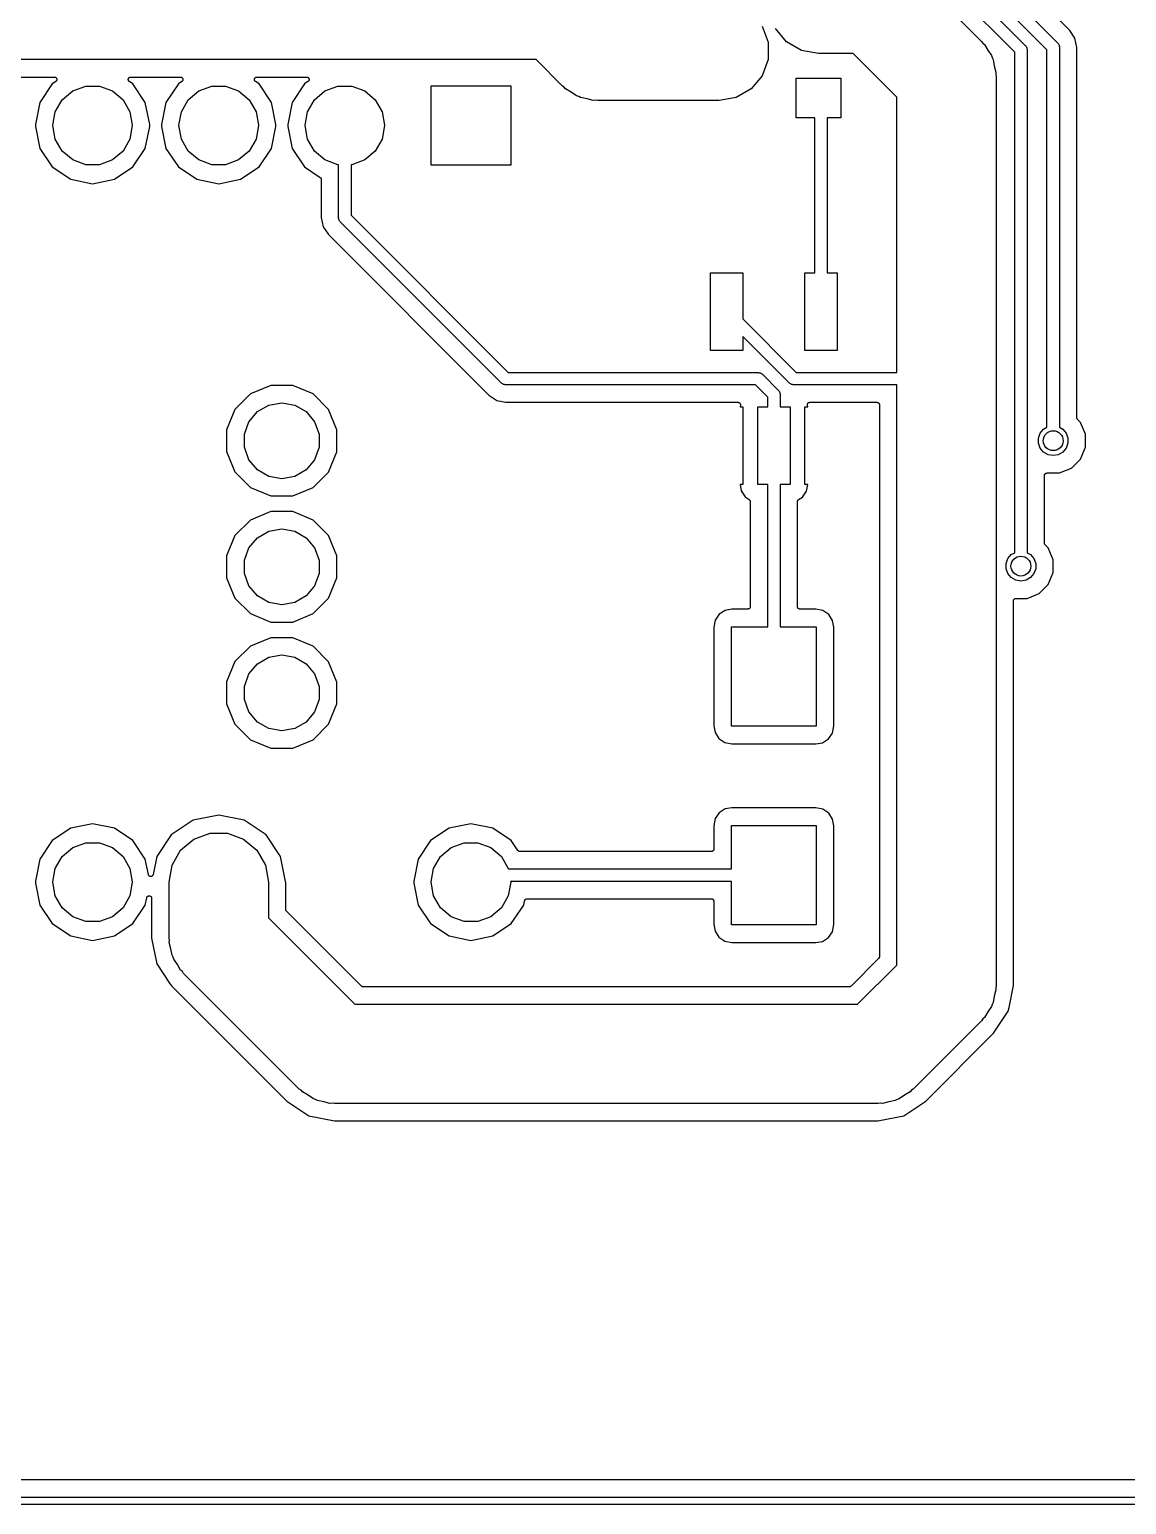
# Model space of a CAD drawing. Extents: x 85 to 212, y -151 to -91.
# Drawn here: x 126.41 to 148.5, y -150.78 to -121.07 of the extents above; entities that cross this region are included whole.
import ezdxf

# ---------------------------------------------------------------- set-up
doc = ezdxf.new("R2010")
doc.units = 0
doc.header["$MEASUREMENT"] = 0
doc.layers.add('BLACK', color=7, linetype='CONTINUOUS')

msp = doc.modelspace()

# ---------------------------------------------------------------- linework, layer by layer
at = {"layer": 'Black'}
for p, q in [((144.288, -118.512), (147.113, -121.337)), ((147.357, -121.086), (144.539, -118.268)), ((146.9, -121.477), (144.148, -118.725)), ((144.088, -119.012), (146.463, -121.387)), ((146.25, -121.527), (143.948, -119.225)), ((144.117, -119.843), (145.582, -121.308)), ((141.166, -121), (141.285, -121.326)), ((141.657, -121.316), (141.434, -121.05)), ((147.463, -121.244), (147.357, -121.086)), ((141.285, -121.326), (141.285, -121.674)), ((141.958, -121.49), (141.657, -121.316)), ((142.3, -121.55), (141.958, -121.49)), ((145.582, -121.308), (145.607, -121.344)), ((145.607, -121.344), (145.641, -121.372)), ((145.641, -121.372), (145.706, -121.485)), ((145.706, -121.485), (145.781, -121.592)), ((146.463, -121.387), (146.467, -121.391)), ((146.467, -121.391), (146.471, -121.395)), ((146.471, -121.395), (146.479, -121.409)), ((146.479, -121.409), (146.488, -121.422)), ((146.488, -121.422), (146.49, -121.427)), ((146.49, -121.427), (146.492, -121.432)), ((146.492, -121.432), (146.495, -121.448)), ((146.495, -121.448), (146.5, -121.464)), ((146.5, -121.464), (146.499, -121.47)), ((146.499, -121.47), (146.5, -121.475)), ((146.5, -121.475), (146.5, -131.451)), ((146.9, -128.926), (146.9, -121.477)), ((147.113, -121.337), (147.117, -121.341)), ((147.117, -121.341), (147.121, -121.345)), ((147.121, -121.345), (147.129, -121.359)), ((147.129, -121.359), (147.138, -121.372)), ((147.138, -121.372), (147.14, -121.377)), ((147.14, -121.377), (147.142, -121.382)), ((147.142, -121.382), (147.145, -121.398)), ((147.145, -121.398), (147.15, -121.414)), ((147.15, -121.414), (147.149, -121.42)), ((147.149, -121.42), (147.15, -121.425)), ((147.15, -121.425), (147.15, -128.926)), ((147.5, -121.43), (147.463, -121.244)), ((147.5, -128.885), (147.5, -121.43)), ((136.611, -121.675), (125.175, -121.675)), ((137.143, -122.207), (136.611, -121.675)), ((141.285, -121.674), (141.166, -122)), ((142.996, -121.55), (142.3, -121.55)), ((143.875, -122.429), (142.996, -121.55)), ((145.781, -121.592), (145.793, -121.635)), ((145.793, -121.635), (145.815, -121.673)), ((145.815, -121.673), (145.837, -121.802)), ((146.25, -131.451), (146.25, -121.527)), ((125.909, -122.025), (126.911, -122.025)), ((126.911, -122.025), (126.913, -122.025)), ((126.913, -122.025), (126.916, -122.025)), ((126.916, -122.025), (126.922, -122.027)), ((126.922, -122.027), (126.928, -122.028)), ((126.928, -122.028), (126.93, -122.029)), ((126.93, -122.029), (126.933, -122.03)), ((126.933, -122.03), (126.938, -122.034)), ((126.938, -122.034), (126.943, -122.037)), ((126.943, -122.037), (126.945, -122.039)), ((126.945, -122.039), (126.947, -122.04)), ((126.947, -122.04), (126.95, -122.045)), ((126.95, -122.045), (126.954, -122.05)), ((126.954, -122.05), (126.955, -122.053)), ((126.956, -122.094), (126.954, -122.1)), ((126.955, -122.053), (126.956, -122.055)), ((126.956, -122.055), (126.958, -122.061)), ((126.959, -122.089), (126.956, -122.094)), ((126.958, -122.061), (126.96, -122.066)), ((126.96, -122.084), (126.959, -122.086)), ((126.959, -122.086), (126.959, -122.089)), ((126.96, -122.066), (126.96, -122.069)), ((126.96, -122.069), (126.961, -122.072)), ((126.961, -122.072), (126.96, -122.078)), ((126.96, -122.078), (126.96, -122.084)), ((128.399, -122.072), (128.4, -122.069)), ((128.4, -122.078), (128.399, -122.072)), ((128.4, -122.066), (128.402, -122.061)), ((128.4, -122.069), (128.4, -122.066)), ((128.4, -122.084), (128.4, -122.078)), ((128.401, -122.086), (128.4, -122.084)), ((128.401, -122.089), (128.401, -122.086)), ((128.404, -122.094), (128.401, -122.089)), ((128.402, -122.061), (128.404, -122.055)), ((128.404, -122.055), (128.405, -122.053)), ((128.406, -122.1), (128.404, -122.094)), ((128.405, -122.053), (128.406, -122.05)), ((128.406, -122.05), (128.41, -122.045)), ((128.41, -122.045), (128.413, -122.04)), ((128.413, -122.04), (128.415, -122.039)), ((128.415, -122.039), (128.417, -122.037)), ((128.417, -122.037), (128.422, -122.034)), ((128.422, -122.034), (128.427, -122.03)), ((128.427, -122.03), (128.43, -122.029)), ((128.43, -122.029), (128.432, -122.028)), ((128.432, -122.028), (128.438, -122.027)), ((128.438, -122.027), (128.444, -122.025)), ((128.444, -122.025), (128.447, -122.025)), ((128.447, -122.025), (128.449, -122.025)), ((128.449, -122.025), (129.451, -122.025)), ((129.451, -122.025), (129.453, -122.025)), ((129.453, -122.025), (129.456, -122.025)), ((129.456, -122.025), (129.462, -122.027)), ((129.462, -122.027), (129.468, -122.028)), ((129.468, -122.028), (129.47, -122.029)), ((129.47, -122.029), (129.473, -122.03)), ((129.473, -122.03), (129.478, -122.034)), ((129.478, -122.034), (129.483, -122.037)), ((129.483, -122.037), (129.485, -122.039)), ((129.485, -122.039), (129.487, -122.04)), ((129.487, -122.04), (129.49, -122.045)), ((129.49, -122.045), (129.494, -122.05)), ((129.494, -122.05), (129.495, -122.053)), ((129.496, -122.094), (129.494, -122.1)), ((129.495, -122.053), (129.496, -122.055)), ((129.496, -122.055), (129.498, -122.061)), ((129.499, -122.089), (129.496, -122.094)), ((129.498, -122.061), (129.5, -122.066)), ((129.5, -122.084), (129.499, -122.086)), ((129.499, -122.086), (129.499, -122.089)), ((129.5, -122.066), (129.5, -122.069)), ((129.5, -122.069), (129.501, -122.072)), ((129.501, -122.072), (129.5, -122.078)), ((129.5, -122.078), (129.5, -122.084)), ((130.939, -122.072), (130.94, -122.069)), ((130.94, -122.078), (130.939, -122.072)), ((130.94, -122.066), (130.942, -122.061)), ((130.94, -122.069), (130.94, -122.066)), ((130.94, -122.084), (130.94, -122.078)), ((130.941, -122.086), (130.94, -122.084)), ((130.941, -122.089), (130.941, -122.086)), ((130.944, -122.094), (130.941, -122.089)), ((130.942, -122.061), (130.944, -122.055)), ((130.944, -122.055), (130.945, -122.053)), ((130.946, -122.1), (130.944, -122.094)), ((130.945, -122.053), (130.946, -122.05)), ((130.946, -122.05), (130.95, -122.045)), ((130.95, -122.045), (130.953, -122.04)), ((130.953, -122.04), (130.955, -122.039)), ((130.955, -122.039), (130.957, -122.037)), ((130.957, -122.037), (130.962, -122.034)), ((130.962, -122.034), (130.967, -122.03)), ((130.967, -122.03), (130.97, -122.029)), ((130.97, -122.029), (130.972, -122.028)), ((130.972, -122.028), (130.978, -122.027)), ((130.978, -122.027), (130.984, -122.025)), ((130.984, -122.025), (130.987, -122.025)), ((130.987, -122.025), (130.989, -122.025)), ((130.989, -122.025), (131.991, -122.025)), ((131.991, -122.025), (131.993, -122.025)), ((131.993, -122.025), (131.996, -122.025)), ((131.996, -122.025), (132.002, -122.027)), ((132.002, -122.027), (132.008, -122.028)), ((132.008, -122.028), (132.01, -122.029)), ((132.01, -122.029), (132.013, -122.03)), ((132.013, -122.03), (132.018, -122.034)), ((132.018, -122.034), (132.023, -122.037)), ((132.023, -122.037), (132.025, -122.039)), ((132.025, -122.039), (132.027, -122.04)), ((132.027, -122.04), (132.03, -122.045)), ((132.03, -122.045), (132.034, -122.05)), ((132.034, -122.05), (132.035, -122.053)), ((132.036, -122.094), (132.034, -122.1)), ((132.035, -122.053), (132.036, -122.055)), ((132.036, -122.055), (132.038, -122.061)), ((132.039, -122.089), (132.036, -122.094)), ((132.038, -122.061), (132.04, -122.066)), ((132.04, -122.084), (132.039, -122.086)), ((132.039, -122.086), (132.039, -122.089)), ((132.04, -122.066), (132.04, -122.069)), ((132.04, -122.069), (132.041, -122.072)), ((132.041, -122.072), (132.04, -122.078)), ((132.04, -122.078), (132.04, -122.084)), ((141.166, -122), (140.943, -122.266)), ((141.85, -122.85), (141.85, -122.05)), ((141.85, -122.05), (142.75, -122.05)), ((142.75, -122.05), (142.75, -122.85)), ((145.837, -121.802), (145.871, -121.928)), ((145.871, -121.928), (145.867, -121.972)), ((145.867, -121.972), (145.875, -122.015)), ((145.875, -122.015), (145.875, -128.15)), ((126.868, -122.164), (126.618, -122.537)), ((126.938, -122.117), (126.868, -122.164)), ((126.94, -122.115), (126.938, -122.117)), ((126.943, -122.113), (126.94, -122.115)), ((126.947, -122.109), (126.943, -122.113)), ((126.951, -122.105), (126.947, -122.109)), ((126.952, -122.102), (126.951, -122.105)), ((126.954, -122.1), (126.952, -122.102)), ((127.067, -122.483), (127.28, -122.304)), ((127.28, -122.304), (127.541, -122.209)), ((127.541, -122.209), (127.819, -122.209)), ((127.819, -122.209), (128.08, -122.304)), ((128.08, -122.304), (128.293, -122.483)), ((128.408, -122.102), (128.406, -122.1)), ((128.409, -122.105), (128.408, -122.102)), ((128.413, -122.109), (128.409, -122.105)), ((128.417, -122.113), (128.413, -122.109)), ((128.42, -122.115), (128.417, -122.113)), ((128.422, -122.117), (128.42, -122.115)), ((128.492, -122.164), (128.422, -122.117)), ((128.742, -122.537), (128.492, -122.164)), ((129.408, -122.164), (129.158, -122.537)), ((129.478, -122.117), (129.408, -122.164)), ((129.48, -122.115), (129.478, -122.117)), ((129.483, -122.113), (129.48, -122.115)), ((129.487, -122.109), (129.483, -122.113)), ((129.491, -122.105), (129.487, -122.109)), ((129.492, -122.102), (129.491, -122.105)), ((129.494, -122.1), (129.492, -122.102)), ((129.607, -122.483), (129.82, -122.304)), ((129.82, -122.304), (130.081, -122.209)), ((130.081, -122.209), (130.359, -122.209)), ((130.359, -122.209), (130.62, -122.304)), ((130.62, -122.304), (130.833, -122.483)), ((130.948, -122.102), (130.946, -122.1)), ((130.949, -122.105), (130.948, -122.102)), ((130.953, -122.109), (130.949, -122.105)), ((130.957, -122.113), (130.953, -122.109)), ((130.96, -122.115), (130.957, -122.113)), ((130.962, -122.117), (130.96, -122.115)), ((131.032, -122.164), (130.962, -122.117)), ((131.282, -122.537), (131.032, -122.164)), ((131.948, -122.164), (131.698, -122.537)), ((132.018, -122.117), (131.948, -122.164)), ((132.02, -122.115), (132.018, -122.117)), ((132.023, -122.113), (132.02, -122.115)), ((132.027, -122.109), (132.023, -122.113)), ((132.031, -122.105), (132.027, -122.109)), ((132.032, -122.102), (132.031, -122.105)), ((132.034, -122.1), (132.032, -122.102)), ((132.147, -122.483), (132.36, -122.304)), ((132.36, -122.304), (132.621, -122.209)), ((132.621, -122.209), (132.899, -122.209)), ((132.899, -122.209), (133.16, -122.304)), ((133.16, -122.304), (133.373, -122.483)), ((134.5, -123.8), (134.5, -122.2)), ((134.5, -122.2), (136.1, -122.2)), ((136.1, -122.2), (136.1, -123.8)), ((137.179, -122.232), (137.143, -122.207)), ((137.207, -122.266), (137.179, -122.232)), ((137.32, -122.331), (137.207, -122.266)), ((137.427, -122.406), (137.32, -122.331)), ((140.943, -122.266), (140.642, -122.44)), ((126.618, -122.537), (126.53, -122.981)), ((126.928, -122.723), (127.067, -122.483)), ((128.293, -122.483), (128.432, -122.723)), ((128.83, -122.981), (128.742, -122.537)), ((129.158, -122.537), (129.07, -122.981)), ((129.468, -122.723), (129.607, -122.483)), ((130.833, -122.483), (130.972, -122.723)), ((131.37, -122.981), (131.282, -122.537)), ((131.698, -122.537), (131.61, -122.981)), ((132.008, -122.723), (132.147, -122.483)), ((133.373, -122.483), (133.512, -122.723)), ((137.47, -122.418), (137.427, -122.406)), ((137.508, -122.44), (137.47, -122.418)), ((137.637, -122.462), (137.508, -122.44)), ((137.763, -122.496), (137.637, -122.462)), ((137.807, -122.492), (137.763, -122.496)), ((137.85, -122.5), (137.807, -122.492)), ((140.3, -122.5), (137.85, -122.5)), ((140.642, -122.44), (140.3, -122.5)), ((143.875, -127.975), (143.875, -122.429)), ((126.53, -122.981), (126.53, -123.019)), ((126.88, -122.997), (126.928, -122.723)), ((128.432, -122.723), (128.48, -122.997)), ((128.83, -123.019), (128.83, -122.981)), ((129.07, -122.981), (129.07, -123.019)), ((129.42, -122.997), (129.468, -122.723)), ((130.972, -122.723), (131.02, -122.997)), ((131.37, -123.019), (131.37, -122.981)), ((131.61, -122.981), (131.61, -123.019)), ((131.96, -122.997), (132.008, -122.723)), ((133.512, -122.723), (133.56, -122.997)), ((142.225, -122.85), (141.85, -122.85)), ((142.225, -125.97), (142.225, -122.85)), ((142.75, -122.85), (142.475, -122.85)), ((142.475, -122.85), (142.475, -125.97)), ((126.53, -123.019), (126.618, -123.463)), ((126.88, -123.003), (126.88, -122.997)), ((126.928, -123.277), (126.88, -123.003)), ((127.067, -123.517), (126.928, -123.277)), ((128.432, -123.277), (128.293, -123.517)), ((128.48, -123.003), (128.432, -123.277)), ((128.48, -122.997), (128.48, -123.003)), ((128.742, -123.463), (128.83, -123.019)), ((129.07, -123.019), (129.158, -123.463)), ((129.42, -123.003), (129.42, -122.997)), ((129.468, -123.277), (129.42, -123.003)), ((129.607, -123.517), (129.468, -123.277)), ((130.972, -123.277), (130.833, -123.517)), ((131.02, -123.003), (130.972, -123.277)), ((131.02, -122.997), (131.02, -123.003)), ((131.282, -123.463), (131.37, -123.019)), ((131.61, -123.019), (131.698, -123.463)), ((131.96, -123.003), (131.96, -122.997)), ((132.008, -123.277), (131.96, -123.003)), ((132.147, -123.517), (132.008, -123.277)), ((133.512, -123.277), (133.373, -123.517)), ((133.56, -123.003), (133.512, -123.277)), ((133.56, -122.997), (133.56, -123.003)), ((126.618, -123.463), (126.868, -123.836)), ((127.28, -123.696), (127.067, -123.517)), ((128.293, -123.517), (128.08, -123.696)), ((128.492, -123.836), (128.742, -123.463)), ((129.158, -123.463), (129.408, -123.836)), ((129.82, -123.696), (129.607, -123.517)), ((130.833, -123.517), (130.62, -123.696)), ((131.032, -123.836), (131.282, -123.463)), ((131.698, -123.463), (131.948, -123.836)), ((132.36, -123.696), (132.147, -123.517)), ((133.373, -123.517), (133.16, -123.696)), ((126.868, -123.836), (127.24, -124.085)), ((127.541, -123.791), (127.28, -123.696)), ((127.819, -123.791), (127.541, -123.791)), ((128.08, -123.696), (127.819, -123.791)), ((128.12, -124.085), (128.492, -123.836)), ((129.408, -123.836), (129.78, -124.085)), ((130.081, -123.791), (129.82, -123.696)), ((130.359, -123.791), (130.081, -123.791)), ((130.62, -123.696), (130.359, -123.791)), ((130.66, -124.085), (131.032, -123.836)), ((131.948, -123.836), (132.263, -124.047)), ((132.621, -123.791), (132.36, -123.696)), ((132.635, -123.791), (132.621, -123.791)), ((132.635, -124.86), (132.635, -123.791)), ((132.899, -123.791), (132.885, -123.791)), ((132.885, -123.791), (132.885, -124.808)), ((133.16, -123.696), (132.899, -123.791)), ((136.1, -123.8), (134.5, -123.8)), ((127.24, -124.085), (127.68, -124.173)), ((127.68, -124.173), (128.12, -124.085)), ((129.78, -124.085), (130.22, -124.173)), ((130.22, -124.173), (130.66, -124.085)), ((132.263, -124.047), (132.268, -124.052)), ((132.268, -124.052), (132.273, -124.056)), ((132.273, -124.056), (132.274, -124.057)), ((132.274, -124.057), (132.275, -124.059)), ((132.275, -124.059), (132.278, -124.065)), ((132.278, -124.065), (132.282, -124.071)), ((132.282, -124.071), (132.282, -124.073)), ((132.282, -124.073), (132.283, -124.074)), ((132.283, -124.074), (132.284, -124.081)), ((132.284, -124.081), (132.285, -124.088)), ((132.285, -124.088), (132.285, -124.855)), ((132.285, -124.855), (132.322, -125.041)), ((132.322, -125.041), (132.428, -125.199)), ((132.636, -124.865), (132.635, -124.86)), ((132.635, -124.871), (132.636, -124.865)), ((132.64, -124.887), (132.635, -124.871)), ((132.643, -124.903), (132.64, -124.887)), ((132.645, -124.908), (132.643, -124.903)), ((132.647, -124.913), (132.645, -124.908)), ((132.656, -124.926), (132.647, -124.913)), ((132.664, -124.94), (132.656, -124.926)), ((132.668, -124.944), (132.664, -124.94)), ((132.672, -124.948), (132.668, -124.944)), ((135.912, -128.188), (132.672, -124.948)), ((132.885, -124.808), (136.052, -127.975)), ((132.428, -125.199), (135.661, -128.432)), ((140.125, -127.53), (140.125, -125.97)), ((140.125, -125.97), (140.775, -125.97)), ((140.775, -125.97), (140.775, -126.898)), ((142.025, -127.53), (142.025, -125.97)), ((142.025, -125.97), (142.225, -125.97)), ((142.475, -125.97), (142.675, -125.97)), ((142.675, -125.97), (142.675, -127.53)), ((140.775, -126.898), (141.852, -127.975)), ((141.712, -128.188), (140.775, -127.252)), ((140.775, -127.252), (140.775, -127.53)), ((140.775, -127.53), (140.125, -127.53)), ((142.675, -127.53), (142.025, -127.53)), ((136.052, -127.975), (141.08, -127.975)), ((141.08, -127.975), (141.085, -127.976)), ((141.085, -127.976), (141.091, -127.975)), ((141.091, -127.975), (141.107, -127.98)), ((141.107, -127.98), (141.123, -127.983)), ((141.123, -127.983), (141.128, -127.985)), ((141.128, -127.985), (141.133, -127.987)), ((141.133, -127.987), (141.146, -127.996)), ((141.146, -127.996), (141.16, -128.004)), ((141.16, -128.004), (141.164, -128.008)), ((141.164, -128.008), (141.168, -128.012)), ((141.168, -128.012), (141.488, -128.332)), ((141.852, -127.975), (143.875, -127.975)), ((131.27, -128.238), (130.861, -128.407)), ((131.712, -128.238), (131.27, -128.238)), ((132.121, -128.408), (131.712, -128.238)), ((135.916, -128.192), (135.912, -128.188)), ((135.92, -128.196), (135.916, -128.192)), ((135.934, -128.204), (135.92, -128.196)), ((135.947, -128.213), (135.934, -128.204)), ((135.952, -128.215), (135.947, -128.213)), ((135.957, -128.217), (135.952, -128.215)), ((135.973, -128.22), (135.957, -128.217)), ((135.989, -128.225), (135.973, -128.22)), ((135.995, -128.224), (135.989, -128.225)), ((136, -128.225), (135.995, -128.224)), ((141.028, -128.225), (136, -128.225)), ((141.275, -128.472), (141.028, -128.225)), ((141.488, -128.332), (141.492, -128.336)), ((141.716, -128.192), (141.712, -128.188)), ((141.72, -128.196), (141.716, -128.192)), ((141.734, -128.204), (141.72, -128.196)), ((141.747, -128.213), (141.734, -128.204)), ((141.752, -128.215), (141.747, -128.213)), ((141.757, -128.217), (141.752, -128.215)), ((141.773, -128.22), (141.757, -128.217)), ((141.789, -128.225), (141.773, -128.22)), ((141.795, -128.224), (141.789, -128.225)), ((141.8, -128.225), (141.795, -128.224)), ((143.875, -128.225), (141.8, -128.225)), ((143.875, -139.911), (143.875, -128.225)), ((145.875, -128.15), (145.875, -140.325)), ((130.861, -128.407), (130.548, -128.719)), ((130.998, -128.764), (131.228, -128.631)), ((131.228, -128.631), (131.49, -128.585)), ((131.49, -128.585), (131.752, -128.631)), ((131.752, -128.631), (131.982, -128.764)), ((132.433, -128.721), (132.121, -128.408)), ((135.661, -128.432), (135.819, -128.538)), ((135.819, -128.538), (136.005, -128.575)), ((136.005, -128.575), (140.676, -128.575)), ((140.676, -128.575), (140.677, -128.575)), ((140.677, -128.575), (140.678, -128.575)), ((140.678, -128.575), (140.685, -128.577)), ((140.685, -128.577), (140.693, -128.578)), ((140.693, -128.578), (140.694, -128.578)), ((140.694, -128.578), (140.695, -128.578)), ((140.695, -128.578), (140.701, -128.583)), ((140.701, -128.583), (140.708, -128.587)), ((140.708, -128.587), (140.709, -128.587)), ((140.709, -128.587), (140.709, -128.588)), ((140.709, -128.588), (140.714, -128.594)), ((140.714, -128.594), (140.72, -128.6)), ((140.72, -128.6), (140.72, -128.601)), ((140.72, -128.601), (140.72, -128.601)), ((140.72, -128.601), (140.723, -128.609)), ((140.723, -128.609), (140.726, -128.616)), ((140.726, -128.616), (140.726, -128.617)), ((140.726, -128.617), (140.726, -128.618)), ((140.726, -128.618), (140.726, -128.626)), ((140.726, -128.626), (140.726, -128.634)), ((141.275, -128.67), (141.275, -128.472)), ((141.492, -128.336), (141.496, -128.34)), ((141.496, -128.34), (141.504, -128.354)), ((141.504, -128.354), (141.513, -128.367)), ((141.513, -128.367), (141.515, -128.372)), ((141.515, -128.372), (141.517, -128.377)), ((141.517, -128.377), (141.52, -128.393)), ((141.52, -128.393), (141.525, -128.409)), ((141.525, -128.409), (141.524, -128.415)), ((141.524, -128.415), (141.525, -128.42)), ((141.525, -128.42), (141.525, -128.67)), ((142.075, -128.616), (142.078, -128.608)), ((142.075, -128.617), (142.075, -128.616)), ((142.075, -128.625), (142.075, -128.617)), ((142.075, -128.617), (142.075, -128.617)), ((142.075, -128.634), (142.075, -128.625)), ((142.078, -128.608), (142.081, -128.6)), ((142.081, -128.6), (142.086, -128.594)), ((142.081, -128.6), (142.081, -128.6)), ((142.081, -128.6), (142.081, -128.6)), ((142.086, -128.594), (142.092, -128.587)), ((142.092, -128.587), (142.1, -128.582)), ((142.092, -128.587), (142.092, -128.587)), ((142.092, -128.587), (142.092, -128.587)), ((142.1, -128.582), (142.107, -128.578)), ((142.107, -128.578), (142.116, -128.577)), ((142.107, -128.578), (142.107, -128.578)), ((142.107, -128.578), (142.107, -128.578)), ((142.116, -128.577), (142.124, -128.575)), ((142.124, -128.575), (142.124, -128.575)), ((142.124, -128.575), (142.124, -128.575)), ((142.124, -128.575), (143.475, -128.575)), ((143.475, -128.575), (143.479, -128.576)), ((143.479, -128.576), (143.484, -128.576)), ((143.484, -128.576), (143.488, -128.577)), ((143.488, -128.577), (143.492, -128.578)), ((143.492, -128.578), (143.496, -128.58)), ((143.496, -128.58), (143.5, -128.582)), ((143.5, -128.582), (143.503, -128.585)), ((143.503, -128.585), (143.507, -128.587)), ((143.507, -128.587), (143.51, -128.59)), ((143.51, -128.59), (143.513, -128.593)), ((143.513, -128.593), (143.515, -128.597)), ((143.515, -128.597), (143.518, -128.6)), ((143.518, -128.6), (143.52, -128.604)), ((143.52, -128.604), (143.522, -128.608)), ((143.522, -128.608), (143.523, -128.612)), ((143.523, -128.612), (143.524, -128.616)), ((143.524, -128.616), (143.524, -128.621)), ((143.524, -128.621), (143.525, -128.625)), ((143.525, -128.625), (143.525, -139.745)), ((130.548, -128.719), (130.378, -129.128)), ((130.828, -128.968), (130.998, -128.764)), ((131.982, -128.764), (132.152, -128.968)), ((132.602, -129.13), (132.433, -128.721)), ((140.725, -128.635), (140.718, -128.67)), ((140.718, -128.67), (140.775, -128.67)), ((140.726, -128.634), (140.725, -128.634)), ((140.725, -128.634), (140.725, -128.635)), ((140.775, -128.67), (140.775, -130.23)), ((141.075, -130.23), (141.075, -128.67)), ((141.075, -128.67), (141.275, -128.67)), ((141.525, -128.67), (141.725, -128.67)), ((141.725, -128.67), (141.725, -130.23)), ((142.025, -130.23), (142.025, -128.67)), ((142.025, -128.67), (142.082, -128.67)), ((142.082, -128.67), (142.075, -128.634)), ((142.075, -128.634), (142.075, -128.634)), ((142.075, -128.634), (142.075, -128.634)), ((146.9, -129.08), (146.9, -128.926)), ((147.15, -128.926), (147.15, -129.08)), ((147.5, -128.887), (147.5, -128.885)), ((147.5, -128.889), (147.5, -128.887)), ((147.502, -128.896), (147.5, -128.889)), ((147.503, -128.902), (147.502, -128.896)), ((147.504, -128.904), (147.503, -128.902)), ((147.505, -128.906), (147.504, -128.904)), ((147.508, -128.912), (147.505, -128.906)), ((147.512, -128.917), (147.508, -128.912)), ((147.513, -128.919), (147.512, -128.917)), ((147.515, -128.92), (147.513, -128.919)), ((147.576, -128.982), (147.515, -128.92)), ((130.378, -129.128), (130.378, -129.57)), ((130.737, -129.217), (130.828, -128.968)), ((130.737, -129.483), (130.737, -129.217)), ((132.152, -128.968), (132.243, -129.217)), ((132.243, -129.217), (132.243, -129.483)), ((132.602, -129.572), (132.602, -129.13)), ((146.728, -129.298), (146.764, -129.199)), ((146.764, -129.199), (146.831, -129.119)), ((146.831, -129.119), (146.9, -129.08)), ((147.15, -129.08), (147.219, -129.119)), ((147.219, -129.119), (147.286, -129.199)), ((147.286, -129.199), (147.322, -129.298)), ((147.675, -129.221), (147.576, -128.982)), ((147.675, -129.48), (147.675, -129.221)), ((130.828, -129.732), (130.737, -129.483)), ((132.243, -129.483), (132.152, -129.732)), ((146.728, -129.402), (146.728, -129.298)), ((146.764, -129.501), (146.728, -129.402)), ((146.831, -129.581), (146.764, -129.501)), ((147.286, -129.501), (147.219, -129.581)), ((147.322, -129.402), (147.286, -129.501)), ((147.322, -129.298), (147.322, -129.402)), ((147.576, -129.719), (147.675, -129.48)), ((130.378, -129.57), (130.547, -129.979)), ((130.998, -129.936), (130.828, -129.732)), ((132.152, -129.732), (131.982, -129.936)), ((132.432, -129.981), (132.602, -129.572)), ((146.922, -129.633), (146.831, -129.581)), ((147.025, -129.651), (146.922, -129.633)), ((147.128, -129.633), (147.025, -129.651)), ((147.219, -129.581), (147.128, -129.633)), ((147.393, -129.901), (147.576, -129.719)), ((130.547, -129.979), (130.859, -130.292)), ((131.228, -130.069), (130.998, -129.936)), ((131.49, -130.115), (131.228, -130.069)), ((131.752, -130.069), (131.49, -130.115)), ((131.982, -129.936), (131.752, -130.069)), ((132.119, -130.293), (132.432, -129.981)), ((146.85, -130.05), (146.851, -130.046)), ((146.85, -131.41), (146.85, -130.05)), ((146.851, -130.041), (146.852, -130.037)), ((146.851, -130.046), (146.851, -130.041)), ((146.852, -130.037), (146.853, -130.033)), ((146.853, -130.033), (146.855, -130.029)), ((146.855, -130.029), (146.857, -130.025)), ((146.857, -130.025), (146.86, -130.022)), ((146.86, -130.022), (146.862, -130.018)), ((146.862, -130.018), (146.865, -130.015)), ((146.865, -130.015), (146.868, -130.012)), ((146.868, -130.012), (146.872, -130.009)), ((146.872, -130.009), (146.875, -130.007)), ((146.875, -130.007), (146.879, -130.005)), ((146.879, -130.005), (146.883, -130.003)), ((146.883, -130.003), (146.887, -130.002)), ((146.887, -130.002), (146.891, -130.001)), ((146.891, -130.001), (146.896, -130.001)), ((146.896, -130.001), (146.9, -130)), ((146.9, -130), (147.154, -130)), ((147.154, -130), (147.393, -129.901)), ((130.859, -130.292), (131.268, -130.462)), ((131.71, -130.462), (132.119, -130.293)), ((140.775, -130.23), (140.718, -130.23)), ((140.718, -130.23), (140.742, -130.359)), ((140.742, -130.359), (140.819, -130.479)), ((141.275, -130.23), (141.075, -130.23)), ((141.275, -132.85), (141.275, -130.23)), ((141.725, -130.23), (141.525, -130.23)), ((141.525, -130.23), (141.525, -132.85)), ((141.974, -130.486), (142.054, -130.369)), ((142.082, -130.23), (142.025, -130.23)), ((142.054, -130.369), (142.082, -130.23)), ((131.268, -130.462), (131.71, -130.462)), ((140.819, -130.479), (140.903, -130.536)), ((140.903, -130.536), (140.908, -130.541)), ((140.908, -130.541), (140.913, -130.545)), ((140.913, -130.545), (140.914, -130.547)), ((140.914, -130.547), (140.916, -130.548)), ((140.916, -130.548), (140.919, -130.554)), ((140.919, -130.554), (140.922, -130.56)), ((140.922, -130.56), (140.922, -130.562)), ((140.922, -130.562), (140.923, -130.564)), ((140.923, -130.564), (140.924, -130.571)), ((140.924, -130.571), (140.925, -130.577)), ((140.925, -130.577), (140.925, -132.692)), ((141.875, -130.577), (141.876, -130.569)), ((141.875, -132.692), (141.875, -130.577)), ((141.876, -130.569), (141.877, -130.562)), ((141.877, -130.562), (141.878, -130.561)), ((141.878, -130.56), (141.882, -130.553)), ((141.878, -130.561), (141.878, -130.56)), ((141.882, -130.553), (141.885, -130.546)), ((141.885, -130.546), (141.886, -130.546)), ((141.886, -130.546), (141.887, -130.544)), ((141.887, -130.544), (141.892, -130.54)), ((141.892, -130.54), (141.898, -130.535)), ((141.898, -130.535), (141.974, -130.486)), ((130.861, -130.947), (130.548, -131.259)), ((131.27, -130.778), (130.861, -130.947)), ((131.712, -130.778), (131.27, -130.778)), ((132.121, -130.948), (131.712, -130.778)), ((132.433, -131.261), (132.121, -130.948)), ((130.548, -131.259), (130.378, -131.668)), ((130.828, -131.508), (130.998, -131.304)), ((130.998, -131.304), (131.228, -131.171)), ((131.228, -131.171), (131.49, -131.125)), ((131.49, -131.125), (131.752, -131.171)), ((131.752, -131.171), (131.982, -131.304)), ((131.982, -131.304), (132.152, -131.508)), ((132.602, -131.67), (132.433, -131.261)), ((130.737, -131.757), (130.828, -131.508)), ((132.152, -131.508), (132.243, -131.757)), ((146.25, -131.605), (146.25, -131.451)), ((146.5, -131.451), (146.5, -131.605)), ((146.85, -131.412), (146.85, -131.41)), ((146.85, -131.414), (146.85, -131.412)), ((146.852, -131.421), (146.85, -131.414)), ((146.853, -131.427), (146.852, -131.421)), ((146.854, -131.429), (146.853, -131.427)), ((146.855, -131.431), (146.854, -131.429)), ((146.858, -131.437), (146.855, -131.431)), ((146.862, -131.442), (146.858, -131.437)), ((146.863, -131.444), (146.862, -131.442)), ((146.865, -131.445), (146.863, -131.444)), ((146.926, -131.507), (146.865, -131.445)), ((147.025, -131.746), (146.926, -131.507)), ((130.378, -131.668), (130.378, -132.11)), ((130.737, -132.023), (130.737, -131.757)), ((132.243, -131.757), (132.243, -132.023)), ((132.602, -132.112), (132.602, -131.67)), ((146.078, -131.823), (146.114, -131.724)), ((146.078, -131.927), (146.078, -131.823)), ((146.114, -131.724), (146.181, -131.644)), ((146.181, -131.644), (146.25, -131.605)), ((146.5, -131.605), (146.569, -131.644)), ((146.569, -131.644), (146.636, -131.724)), ((146.636, -131.724), (146.672, -131.823)), ((146.672, -131.823), (146.672, -131.927)), ((147.025, -132.005), (147.025, -131.746)), ((130.378, -132.11), (130.547, -132.519)), ((130.828, -132.272), (130.737, -132.023)), ((132.243, -132.023), (132.152, -132.272)), ((132.432, -132.521), (132.602, -132.112)), ((146.114, -132.026), (146.078, -131.927)), ((146.181, -132.106), (146.114, -132.026)), ((146.272, -132.158), (146.181, -132.106)), ((146.375, -132.176), (146.272, -132.158)), ((146.478, -132.158), (146.375, -132.176)), ((146.569, -132.106), (146.478, -132.158)), ((146.636, -132.026), (146.569, -132.106)), ((146.672, -131.927), (146.636, -132.026)), ((146.926, -132.244), (147.025, -132.005)), ((130.998, -132.476), (130.828, -132.272)), ((131.228, -132.609), (130.998, -132.476)), ((131.982, -132.476), (131.752, -132.609)), ((132.152, -132.272), (131.982, -132.476)), ((146.504, -132.525), (146.743, -132.426)), ((146.743, -132.426), (146.926, -132.244)), ((130.547, -132.519), (130.859, -132.832)), ((131.49, -132.655), (131.228, -132.609)), ((131.752, -132.609), (131.49, -132.655)), ((132.119, -132.833), (132.432, -132.521)), ((140.421, -132.767), (140.301, -132.844)), ((140.555, -132.742), (140.421, -132.767)), ((140.875, -132.742), (140.555, -132.742)), ((140.879, -132.741), (140.875, -132.742)), ((140.884, -132.741), (140.879, -132.741)), ((140.888, -132.74), (140.884, -132.741)), ((140.892, -132.739), (140.888, -132.74)), ((140.896, -132.737), (140.892, -132.739)), ((140.9, -132.735), (140.896, -132.737)), ((140.903, -132.733), (140.9, -132.735)), ((140.907, -132.73), (140.903, -132.733)), ((140.91, -132.727), (140.907, -132.73)), ((140.913, -132.724), (140.91, -132.727)), ((140.915, -132.721), (140.913, -132.724)), ((140.918, -132.717), (140.915, -132.721)), ((140.92, -132.713), (140.918, -132.717)), ((140.922, -132.709), (140.92, -132.713)), ((140.923, -132.705), (140.922, -132.709)), ((140.924, -132.701), (140.923, -132.705)), ((140.925, -132.692), (140.924, -132.696)), ((140.924, -132.696), (140.924, -132.701)), ((141.876, -132.696), (141.875, -132.692)), ((141.876, -132.701), (141.876, -132.696)), ((141.877, -132.705), (141.876, -132.701)), ((141.878, -132.709), (141.877, -132.705)), ((141.88, -132.713), (141.878, -132.709)), ((141.882, -132.717), (141.88, -132.713)), ((141.885, -132.721), (141.882, -132.717)), ((141.887, -132.724), (141.885, -132.721)), ((141.89, -132.727), (141.887, -132.724)), ((141.893, -132.73), (141.89, -132.727)), ((141.897, -132.733), (141.893, -132.73)), ((141.9, -132.735), (141.897, -132.733)), ((141.904, -132.737), (141.9, -132.735)), ((141.908, -132.739), (141.904, -132.737)), ((141.912, -132.74), (141.908, -132.739)), ((141.916, -132.741), (141.912, -132.74)), ((141.921, -132.741), (141.916, -132.741)), ((141.925, -132.742), (141.921, -132.741)), ((142.245, -132.742), (141.925, -132.742)), ((142.389, -132.771), (142.245, -132.742)), ((142.506, -132.851), (142.389, -132.771)), ((146.225, -132.575), (146.226, -132.571)), ((146.225, -140.32), (146.225, -132.575)), ((146.226, -132.566), (146.227, -132.562)), ((146.226, -132.571), (146.226, -132.566)), ((146.227, -132.562), (146.228, -132.558)), ((146.228, -132.558), (146.23, -132.554)), ((146.23, -132.554), (146.232, -132.55)), ((146.232, -132.55), (146.235, -132.547)), ((146.235, -132.547), (146.237, -132.543)), ((146.237, -132.543), (146.24, -132.54)), ((146.24, -132.54), (146.243, -132.537)), ((146.243, -132.537), (146.247, -132.534)), ((146.247, -132.534), (146.25, -132.532)), ((146.25, -132.532), (146.254, -132.53)), ((146.254, -132.53), (146.258, -132.528)), ((146.258, -132.528), (146.262, -132.527)), ((146.262, -132.527), (146.266, -132.526)), ((146.266, -132.526), (146.271, -132.526)), ((146.271, -132.526), (146.275, -132.525)), ((146.275, -132.525), (146.504, -132.525)), ((130.859, -132.832), (131.268, -133.002)), ((131.268, -133.002), (131.71, -133.002)), ((131.71, -133.002), (132.119, -132.833)), ((140.221, -132.961), (140.192, -133.105)), ((140.301, -132.844), (140.221, -132.961)), ((141.275, -133.1), (141.275, -132.85)), ((141.525, -132.85), (141.525, -133.1)), ((142.583, -132.971), (142.506, -132.851)), ((142.608, -133.105), (142.583, -132.971)), ((131.27, -133.318), (130.861, -133.487)), ((131.712, -133.318), (131.27, -133.318)), ((132.121, -133.488), (131.712, -133.318)), ((140.192, -133.105), (140.192, -135.095)), ((140.55, -135.1), (140.55, -133.1)), ((140.55, -133.1), (141.275, -133.1)), ((141.525, -133.1), (142.25, -133.1)), ((142.25, -133.1), (142.25, -135.1)), ((142.608, -135.095), (142.608, -133.105)), ((130.861, -133.487), (130.548, -133.799)), ((131.228, -133.711), (131.49, -133.665)), ((131.49, -133.665), (131.752, -133.711)), ((132.433, -133.801), (132.121, -133.488)), ((130.548, -133.799), (130.378, -134.208)), ((130.828, -134.048), (130.998, -133.844)), ((130.998, -133.844), (131.228, -133.711)), ((131.752, -133.711), (131.982, -133.844)), ((131.982, -133.844), (132.152, -134.048)), ((132.602, -134.21), (132.433, -133.801)), ((130.378, -134.208), (130.378, -134.65)), ((130.737, -134.297), (130.828, -134.048)), ((132.152, -134.048), (132.243, -134.297)), ((132.602, -134.652), (132.602, -134.21)), ((130.737, -134.563), (130.737, -134.297)), ((130.828, -134.812), (130.737, -134.563)), ((132.243, -134.563), (132.152, -134.812)), ((132.243, -134.297), (132.243, -134.563)), ((130.378, -134.65), (130.547, -135.059)), ((130.998, -135.016), (130.828, -134.812)), ((132.152, -134.812), (131.982, -135.016)), ((132.432, -135.061), (132.602, -134.652)), ((130.547, -135.059), (130.859, -135.372)), ((131.228, -135.149), (130.998, -135.016)), ((131.49, -135.195), (131.228, -135.149)), ((131.752, -135.149), (131.49, -135.195)), ((131.982, -135.016), (131.752, -135.149)), ((132.119, -135.373), (132.432, -135.061)), ((140.192, -135.095), (140.217, -135.229)), ((142.25, -135.1), (140.55, -135.1)), ((142.579, -135.239), (142.608, -135.095)), ((130.859, -135.372), (131.268, -135.542)), ((131.71, -135.542), (132.119, -135.373)), ((140.217, -135.229), (140.294, -135.349)), ((140.294, -135.349), (140.411, -135.429)), ((140.411, -135.429), (140.555, -135.458)), ((140.555, -135.458), (142.245, -135.458)), ((142.245, -135.458), (142.379, -135.433)), ((142.379, -135.433), (142.499, -135.356)), ((142.499, -135.356), (142.579, -135.239)), ((131.268, -135.542), (131.71, -135.542)), ((130.22, -136.891), (129.704, -136.994)), ((130.736, -136.994), (130.22, -136.891)), ((140.301, -136.844), (140.221, -136.961)), ((140.421, -136.767), (140.301, -136.844)), ((140.555, -136.742), (140.421, -136.767)), ((142.245, -136.742), (140.555, -136.742)), ((142.389, -136.771), (142.245, -136.742)), ((142.506, -136.851), (142.389, -136.771)), ((142.583, -136.971), (142.506, -136.851)), ((127.24, -137.155), (126.868, -137.404)), ((127.68, -137.067), (127.24, -137.155)), ((128.12, -137.155), (127.68, -137.067)), ((128.492, -137.404), (128.12, -137.155)), ((129.704, -136.994), (129.266, -137.286)), ((131.174, -137.286), (130.736, -136.994)), ((134.86, -137.155), (134.488, -137.404)), ((135.3, -137.067), (134.86, -137.155)), ((135.74, -137.155), (135.3, -137.067)), ((136.112, -137.404), (135.74, -137.155)), ((140.221, -136.961), (140.192, -137.105)), ((140.192, -137.105), (140.192, -137.575)), ((140.55, -137.975), (140.55, -137.1)), ((140.55, -137.1), (142.25, -137.1)), ((142.25, -137.1), (142.25, -139.1)), ((142.608, -137.105), (142.583, -136.971)), ((142.608, -139.095), (142.608, -137.105)), ((126.868, -137.404), (126.618, -137.777)), ((127.28, -137.544), (127.541, -137.449)), ((127.541, -137.449), (127.819, -137.449)), ((127.819, -137.449), (128.08, -137.544)), ((128.742, -137.777), (128.492, -137.404)), ((129.266, -137.286), (128.974, -137.724)), ((129.454, -137.597), (129.72, -137.374)), ((129.72, -137.374), (130.046, -137.255)), ((130.046, -137.255), (130.394, -137.255)), ((130.394, -137.255), (130.72, -137.374)), ((130.72, -137.374), (130.986, -137.597)), ((131.466, -137.724), (131.174, -137.286)), ((134.488, -137.404), (134.238, -137.777)), ((134.9, -137.544), (135.161, -137.449)), ((135.161, -137.449), (135.439, -137.449)), ((135.439, -137.449), (135.7, -137.544)), ((136.245, -137.603), (136.112, -137.404)), ((126.618, -137.777), (126.53, -138.221)), ((126.928, -137.963), (127.067, -137.723)), ((127.067, -137.723), (127.28, -137.544)), ((128.08, -137.544), (128.293, -137.723)), ((128.293, -137.723), (128.432, -137.963)), ((128.803, -138.087), (128.742, -137.777)), ((128.974, -137.724), (128.901, -138.087)), ((129.28, -137.898), (129.454, -137.597)), ((130.986, -137.597), (131.16, -137.898)), ((131.566, -138.226), (131.466, -137.724)), ((134.238, -137.777), (134.15, -138.221)), ((134.548, -137.963), (134.687, -137.723)), ((134.687, -137.723), (134.9, -137.544)), ((135.7, -137.544), (135.913, -137.723)), ((135.913, -137.723), (136.052, -137.963)), ((136.25, -137.608), (136.245, -137.603)), ((136.255, -137.613), (136.25, -137.608)), ((136.256, -137.614), (136.255, -137.613)), ((136.257, -137.615), (136.256, -137.614)), ((136.264, -137.618), (136.257, -137.615)), ((136.27, -137.622), (136.264, -137.618)), ((136.271, -137.622), (136.27, -137.622)), ((136.273, -137.623), (136.271, -137.622)), ((136.28, -137.624), (136.273, -137.623)), ((136.287, -137.625), (136.28, -137.624)), ((140.142, -137.625), (136.287, -137.625)), ((140.146, -137.624), (140.142, -137.625)), ((140.151, -137.624), (140.146, -137.624)), ((140.155, -137.623), (140.151, -137.624)), ((140.159, -137.622), (140.155, -137.623)), ((140.163, -137.62), (140.159, -137.622)), ((140.167, -137.618), (140.163, -137.62)), ((140.171, -137.615), (140.167, -137.618)), ((140.174, -137.613), (140.171, -137.615)), ((140.177, -137.61), (140.174, -137.613)), ((140.18, -137.607), (140.177, -137.61)), ((140.183, -137.603), (140.18, -137.607)), ((140.185, -137.6), (140.183, -137.603)), ((140.187, -137.596), (140.185, -137.6)), ((140.189, -137.592), (140.187, -137.596)), ((140.19, -137.588), (140.189, -137.592)), ((140.191, -137.584), (140.19, -137.588)), ((140.192, -137.575), (140.191, -137.579)), ((140.191, -137.579), (140.191, -137.584)), ((126.88, -138.237), (126.928, -137.963)), ((128.432, -137.963), (128.48, -138.237)), ((128.806, -138.094), (128.803, -138.087)), ((128.809, -138.101), (128.806, -138.094)), ((128.809, -138.102), (128.809, -138.101)), ((128.81, -138.103), (128.809, -138.102)), ((128.815, -138.109), (128.81, -138.103)), ((128.819, -138.115), (128.815, -138.109)), ((128.82, -138.116), (128.819, -138.115)), ((128.821, -138.116), (128.82, -138.116)), ((128.828, -138.12), (128.821, -138.116)), ((128.834, -138.124), (128.828, -138.12)), ((128.835, -138.124), (128.834, -138.124)), ((128.836, -138.125), (128.835, -138.124)), ((128.844, -138.126), (128.836, -138.125)), ((128.851, -138.127), (128.844, -138.126)), ((128.852, -138.127), (128.851, -138.127)), ((128.853, -138.127), (128.852, -138.127)), ((128.861, -138.126), (128.853, -138.127)), ((128.868, -138.125), (128.861, -138.126)), ((128.869, -138.124), (128.868, -138.125)), ((128.87, -138.124), (128.869, -138.124)), ((128.877, -138.12), (128.87, -138.124)), ((128.884, -138.116), (128.877, -138.12)), ((128.885, -138.115), (128.884, -138.116)), ((128.884, -138.116), (128.884, -138.116)), ((128.89, -138.109), (128.885, -138.115)), ((128.895, -138.103), (128.89, -138.109)), ((128.896, -138.101), (128.895, -138.102)), ((128.895, -138.102), (128.895, -138.103)), ((128.899, -138.094), (128.896, -138.101)), ((128.901, -138.087), (128.899, -138.094)), ((129.22, -138.24), (129.28, -137.898)), ((131.16, -137.898), (131.22, -138.24)), ((134.5, -138.237), (134.548, -137.963)), ((136.052, -137.963), (136.054, -137.975)), ((136.054, -137.975), (140.55, -137.975)), ((126.53, -138.221), (126.53, -138.259)), ((126.53, -138.259), (126.618, -138.703)), ((126.88, -138.243), (126.88, -138.237)), ((126.928, -138.517), (126.88, -138.243)), ((128.48, -138.243), (128.432, -138.517)), ((128.48, -138.237), (128.48, -138.243)), ((129.22, -139.371), (129.22, -138.24)), ((131.22, -138.24), (131.22, -138.957)), ((131.57, -138.245), (131.566, -138.226)), ((131.57, -138.791), (131.57, -138.245)), ((134.15, -138.221), (134.15, -138.259)), ((134.15, -138.259), (134.238, -138.703)), ((134.5, -138.243), (134.5, -138.237)), ((134.548, -138.517), (134.5, -138.243)), ((136.1, -138.243), (136.052, -138.517)), ((140.55, -138.225), (136.098, -138.225)), ((136.098, -138.225), (136.1, -138.237)), ((136.1, -138.237), (136.1, -138.243)), ((140.55, -139.1), (140.55, -138.225)), ((126.618, -138.703), (126.868, -139.076)), ((127.067, -138.757), (126.928, -138.517)), ((128.432, -138.517), (128.293, -138.757)), ((128.492, -139.076), (128.742, -138.703)), ((128.742, -138.703), (128.771, -138.555)), ((128.771, -138.555), (128.772, -138.552)), ((128.772, -138.552), (128.773, -138.548)), ((128.773, -138.548), (128.775, -138.544)), ((128.775, -138.544), (128.777, -138.539)), ((128.777, -138.539), (128.78, -138.536)), ((128.78, -138.536), (128.782, -138.533)), ((128.782, -138.533), (128.785, -138.53)), ((128.785, -138.53), (128.789, -138.526)), ((128.789, -138.526), (128.792, -138.524)), ((128.792, -138.524), (128.795, -138.522)), ((128.795, -138.522), (128.8, -138.52)), ((128.8, -138.52), (128.804, -138.518)), ((128.804, -138.518), (128.808, -138.517)), ((128.808, -138.517), (128.811, -138.516)), ((128.811, -138.516), (128.816, -138.516)), ((128.816, -138.516), (128.821, -138.515)), ((128.821, -138.515), (128.825, -138.516)), ((128.825, -138.516), (128.829, -138.516)), ((128.829, -138.516), (128.833, -138.518)), ((128.833, -138.518), (128.838, -138.519)), ((128.838, -138.519), (128.841, -138.521)), ((128.841, -138.521), (128.845, -138.522)), ((128.845, -138.522), (128.849, -138.525)), ((128.849, -138.525), (128.853, -138.528)), ((128.853, -138.528), (128.855, -138.531)), ((128.855, -138.531), (128.858, -138.533)), ((128.858, -138.533), (128.861, -138.537)), ((128.861, -138.537), (128.864, -138.541)), ((128.864, -138.541), (128.865, -138.545)), ((128.865, -138.545), (128.867, -138.548)), ((128.867, -138.548), (128.868, -138.553)), ((128.868, -138.553), (128.869, -138.558)), ((128.869, -138.558), (128.869, -138.561)), ((128.869, -138.561), (128.87, -138.565)), ((128.87, -138.565), (128.87, -139.366)), ((134.238, -138.703), (134.488, -139.076)), ((134.687, -138.757), (134.548, -138.517)), ((136.052, -138.517), (135.913, -138.757)), ((136.112, -139.076), (136.362, -138.703)), ((136.362, -138.703), (136.379, -138.615)), ((136.379, -138.615), (136.382, -138.608)), ((136.382, -138.608), (136.385, -138.6)), ((136.385, -138.599), (136.391, -138.593)), ((136.385, -138.6), (136.385, -138.599)), ((136.385, -138.6), (136.385, -138.6)), ((136.391, -138.593), (136.396, -138.587)), ((136.396, -138.587), (136.396, -138.586)), ((136.396, -138.586), (136.397, -138.586)), ((136.397, -138.586), (136.404, -138.582)), ((136.404, -138.582), (136.411, -138.578)), ((136.411, -138.578), (136.412, -138.578)), ((136.412, -138.578), (136.42, -138.576)), ((136.412, -138.578), (136.412, -138.578)), ((136.42, -138.576), (136.428, -138.575)), ((136.428, -138.575), (140.142, -138.575)), ((140.142, -138.575), (140.146, -138.576)), ((140.146, -138.576), (140.151, -138.576)), ((140.151, -138.576), (140.155, -138.577)), ((140.155, -138.577), (140.159, -138.578)), ((140.159, -138.578), (140.163, -138.58)), ((140.163, -138.58), (140.167, -138.582)), ((140.167, -138.582), (140.171, -138.585)), ((140.171, -138.585), (140.174, -138.587)), ((140.174, -138.587), (140.177, -138.59)), ((140.177, -138.59), (140.18, -138.593)), ((140.18, -138.593), (140.183, -138.597)), ((140.183, -138.597), (140.185, -138.6)), ((140.185, -138.6), (140.187, -138.604)), ((140.187, -138.604), (140.189, -138.608)), ((140.189, -138.608), (140.19, -138.612)), ((140.19, -138.612), (140.191, -138.616)), ((140.191, -138.616), (140.191, -138.621)), ((140.191, -138.621), (140.192, -138.625)), ((140.192, -138.625), (140.192, -139.095)), ((127.28, -138.936), (127.067, -138.757)), ((127.541, -139.031), (127.28, -138.936)), ((128.08, -138.936), (127.819, -139.031)), ((128.293, -138.757), (128.08, -138.936)), ((131.22, -138.957), (132.963, -140.7)), ((131.57, -138.794), (131.57, -138.791)), ((131.57, -138.796), (131.57, -138.794)), ((131.572, -138.802), (131.57, -138.796)), ((131.573, -138.809), (131.572, -138.802)), ((131.574, -138.81), (131.573, -138.809)), ((131.575, -138.813), (131.574, -138.81)), ((131.578, -138.818), (131.575, -138.813)), ((131.582, -138.824), (131.578, -138.818)), ((131.583, -138.825), (131.582, -138.824)), ((131.585, -138.827), (131.583, -138.825)), ((133.093, -140.335), (131.585, -138.827)), ((134.9, -138.936), (134.687, -138.757)), ((135.161, -139.031), (134.9, -138.936)), ((135.7, -138.936), (135.439, -139.031)), ((135.913, -138.757), (135.7, -138.936)), ((126.868, -139.076), (127.24, -139.325)), ((127.24, -139.325), (127.68, -139.413)), ((127.819, -139.031), (127.541, -139.031)), ((127.68, -139.413), (128.12, -139.325)), ((128.12, -139.325), (128.492, -139.076)), ((134.488, -139.076), (134.86, -139.325)), ((134.86, -139.325), (135.3, -139.413)), ((135.439, -139.031), (135.161, -139.031)), ((135.3, -139.413), (135.74, -139.325)), ((135.74, -139.325), (136.112, -139.076)), ((140.192, -139.095), (140.217, -139.229)), ((140.217, -139.229), (140.294, -139.349)), ((142.25, -139.1), (140.55, -139.1)), ((142.499, -139.356), (142.579, -139.239)), ((142.579, -139.239), (142.608, -139.095)), ((128.87, -139.366), (128.974, -139.888)), ((129.228, -139.415), (129.22, -139.371)), ((129.224, -139.459), (129.228, -139.415)), ((129.258, -139.585), (129.224, -139.459)), ((129.28, -139.713), (129.258, -139.585)), ((140.294, -139.349), (140.411, -139.429)), ((140.411, -139.429), (140.555, -139.458)), ((140.555, -139.458), (142.245, -139.458)), ((142.245, -139.458), (142.379, -139.433)), ((142.379, -139.433), (142.499, -139.356)), ((128.974, -139.888), (129.231, -140.272)), ((129.302, -139.751), (129.28, -139.713)), ((129.314, -139.794), (129.302, -139.751)), ((129.389, -139.901), (129.314, -139.794)), ((129.454, -140.014), (129.389, -139.901)), ((143.51, -139.78), (142.955, -140.335)), ((143.086, -140.7), (143.875, -139.911)), ((143.512, -139.779), (143.51, -139.78)), ((143.513, -139.777), (143.512, -139.779)), ((143.517, -139.772), (143.513, -139.777)), ((143.52, -139.766), (143.517, -139.772)), ((143.521, -139.764), (143.52, -139.766)), ((143.522, -139.762), (143.521, -139.764)), ((143.523, -139.756), (143.522, -139.762)), ((143.525, -139.749), (143.523, -139.756)), ((143.525, -139.745), (143.525, -139.747)), ((143.525, -139.747), (143.525, -139.749)), ((129.488, -140.042), (129.454, -140.014)), ((129.513, -140.078), (129.488, -140.042)), ((131.842, -142.407), (129.513, -140.078)), ((129.231, -140.272), (129.231, -140.272)), ((129.231, -140.272), (129.269, -140.329)), ((129.269, -140.329), (131.591, -142.651)), ((133.095, -140.337), (133.093, -140.335)), ((133.096, -140.338), (133.095, -140.337)), ((133.102, -140.342), (133.096, -140.338)), ((133.107, -140.345), (133.102, -140.342)), ((133.11, -140.346), (133.107, -140.345)), ((133.111, -140.347), (133.11, -140.346)), ((133.118, -140.348), (133.111, -140.347)), ((133.124, -140.35), (133.118, -140.348)), ((133.126, -140.35), (133.124, -140.35)), ((133.129, -140.35), (133.126, -140.35)), ((142.92, -140.35), (133.129, -140.35)), ((142.922, -140.35), (142.92, -140.35)), ((142.924, -140.35), (142.922, -140.35)), ((142.931, -140.348), (142.924, -140.35)), ((142.937, -140.347), (142.931, -140.348)), ((142.939, -140.346), (142.937, -140.347)), ((142.941, -140.345), (142.939, -140.346)), ((142.947, -140.342), (142.941, -140.345)), ((142.952, -140.338), (142.947, -140.342)), ((142.954, -140.337), (142.952, -140.338)), ((142.955, -140.335), (142.954, -140.337)), ((145.871, -140.412), (145.837, -140.538)), ((145.875, -140.325), (145.867, -140.368)), ((145.867, -140.368), (145.871, -140.412)), ((146.137, -140.762), (146.225, -140.32)), ((132.963, -140.7), (143.086, -140.7)), ((145.781, -140.748), (145.706, -140.855)), ((145.793, -140.705), (145.781, -140.748)), ((145.815, -140.667), (145.793, -140.705)), ((145.837, -140.538), (145.815, -140.667)), ((146.121, -140.841), (146.137, -140.762)), ((146.137, -140.762), (146.137, -140.762)), ((145.582, -141.032), (144.207, -142.407)), ((145.607, -140.996), (145.582, -141.032)), ((145.641, -140.968), (145.607, -140.996)), ((145.706, -140.855), (145.641, -140.968)), ((145.826, -141.283), (146.121, -140.841)), ((144.458, -142.651), (145.826, -141.283)), ((131.878, -142.432), (131.842, -142.407)), ((131.906, -142.466), (131.878, -142.432)), ((132.019, -142.531), (131.906, -142.466)), ((132.126, -142.606), (132.019, -142.531)), ((144.03, -142.531), (143.923, -142.606)), ((144.143, -142.466), (144.03, -142.531)), ((144.171, -142.432), (144.143, -142.466)), ((144.207, -142.407), (144.171, -142.432)), ((131.591, -142.651), (132.032, -142.946)), ((132.169, -142.618), (132.126, -142.606)), ((132.207, -142.64), (132.169, -142.618)), ((132.335, -142.662), (132.207, -142.64)), ((132.461, -142.696), (132.335, -142.662)), ((132.505, -142.692), (132.461, -142.696)), ((132.549, -142.7), (132.505, -142.692)), ((143.5, -142.7), (132.549, -142.7)), ((143.543, -142.692), (143.5, -142.7)), ((143.587, -142.696), (143.543, -142.692)), ((143.713, -142.662), (143.587, -142.696)), ((143.842, -142.64), (143.713, -142.662)), ((143.88, -142.618), (143.842, -142.64)), ((143.923, -142.606), (143.88, -142.618)), ((144.016, -142.946), (144.458, -142.651)), ((132.032, -142.946), (132.554, -143.05)), ((132.554, -143.05), (143.495, -143.05)), ((143.495, -143.05), (144.016, -142.946)), ((211.025, -150.275), (85.975, -150.275)), ((211.5, -150.775), (85.5, -150.775)), ((85.575, -150.625), (211.425, -150.625))]:
    msp.add_line(p, q, dxfattribs=at)
for centre in [(147.025, -129.35), (146.375, -131.875)]:
    msp.add_circle(centre, 0.2, dxfattribs=at)

doc.saveas('drawing.dxf')
